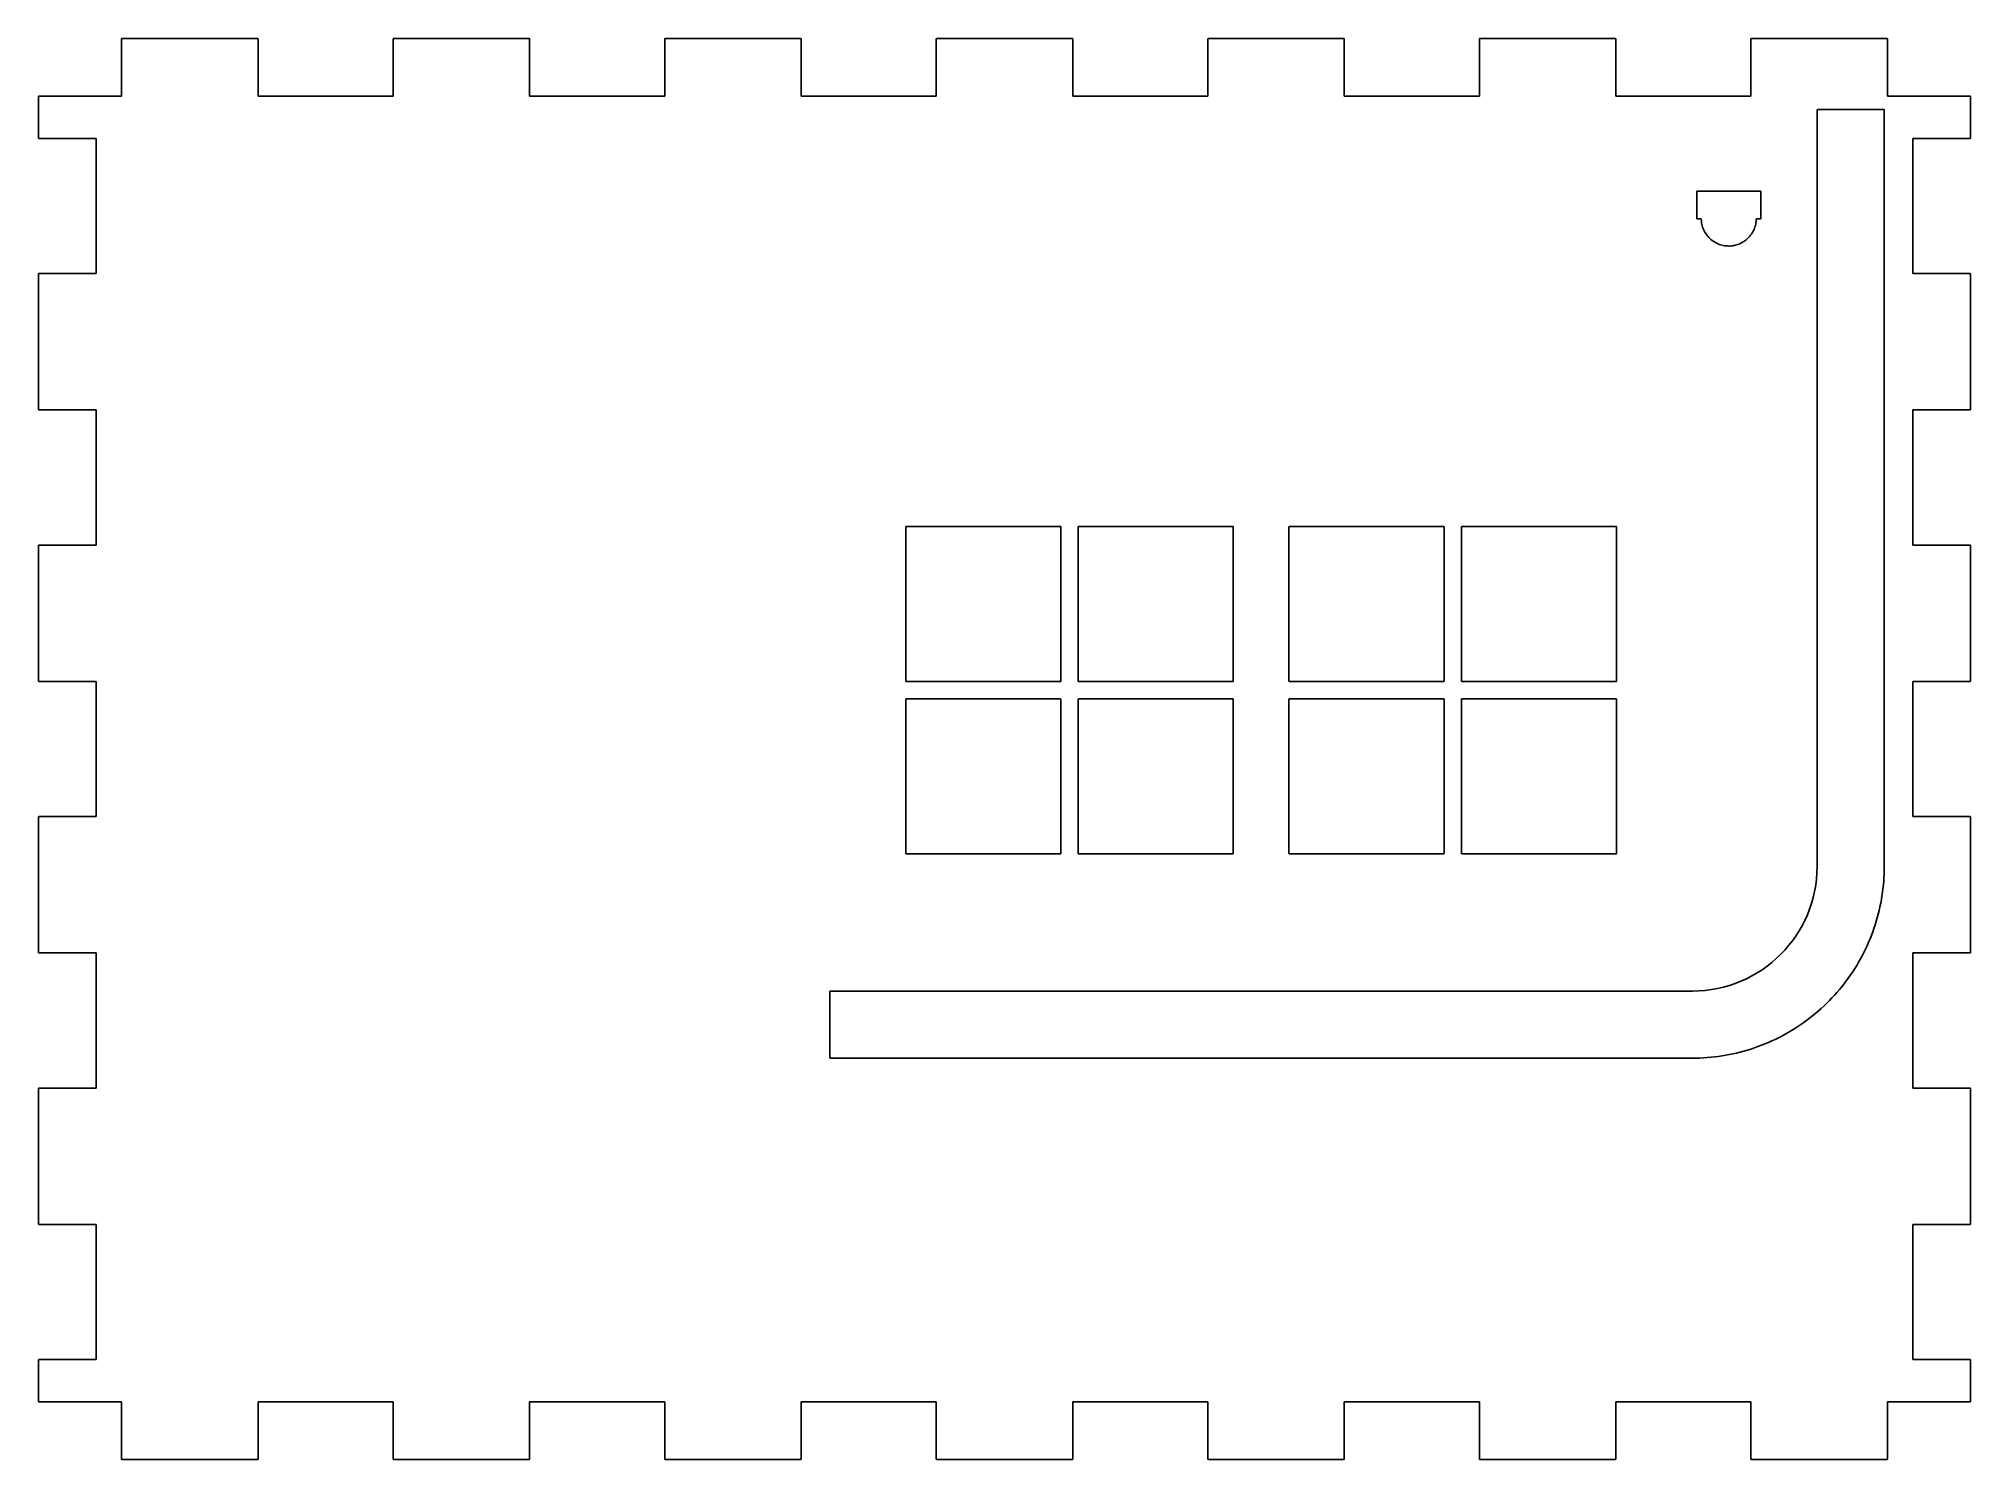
# Model space of a CAD drawing. Extents: x -107 to 107, y -78 to 78.
import ezdxf

# ---------------------------------------------------------------- set-up
doc = ezdxf.new("R2010")
doc.units = 0

msp = doc.modelspace()

# ---------------------------------------------------------------- linework, layer by layer
at = {"color": 1}
for p, q in [((-97.538, 78.45), (-97.535, 78.465)), ((-97.538, 72.148), (-97.538, 78.45)), ((-97.535, 78.465), (-97.527, 78.477)), ((-97.527, 78.477), (-97.515, 78.485)), ((-97.515, 78.485), (-97.5, 78.488)), ((-97.5, 78.488), (-82.5, 78.488)), ((-82.5, 78.488), (-82.485, 78.485)), ((-82.485, 78.485), (-82.473, 78.477)), ((-82.473, 78.477), (-82.465, 78.465)), ((-82.465, 78.465), (-82.462, 78.45)), ((-82.462, 78.45), (-82.462, 72.148)), ((-67.538, 78.45), (-67.535, 78.465)), ((-67.538, 72.148), (-67.538, 78.45)), ((-67.535, 78.465), (-67.527, 78.477)), ((-67.527, 78.477), (-67.515, 78.485)), ((-67.515, 78.485), (-67.5, 78.488)), ((-67.5, 78.488), (-52.5, 78.488)), ((-52.5, 78.488), (-52.485, 78.485)), ((-52.485, 78.485), (-52.473, 78.477)), ((-52.473, 78.477), (-52.465, 78.465)), ((-52.465, 78.465), (-52.462, 78.45)), ((-52.462, 78.45), (-52.462, 72.148)), ((-37.538, 78.45), (-37.535, 78.465)), ((-37.538, 72.148), (-37.538, 78.45)), ((-37.535, 78.465), (-37.527, 78.477)), ((-37.527, 78.477), (-37.515, 78.485)), ((-37.515, 78.485), (-37.5, 78.488)), ((-37.5, 78.488), (-22.5, 78.488)), ((-22.5, 78.488), (-22.485, 78.485)), ((-22.485, 78.485), (-22.473, 78.477)), ((-22.473, 78.477), (-22.465, 78.465)), ((-22.465, 78.465), (-22.462, 78.45)), ((-22.462, 78.45), (-22.462, 72.148)), ((-7.538, 78.45), (-7.535, 78.465)), ((-7.538, 72.148), (-7.538, 78.45)), ((-7.535, 78.465), (-7.527, 78.477)), ((-7.527, 78.477), (-7.515, 78.485)), ((-7.515, 78.485), (-7.5, 78.488)), ((-7.5, 78.488), (7.5, 78.488)), ((7.5, 78.488), (7.515, 78.485)), ((7.515, 78.485), (7.527, 78.477)), ((7.527, 78.477), (7.535, 78.465)), ((7.535, 78.465), (7.538, 78.45)), ((7.538, 78.45), (7.538, 72.148)), ((22.462, 78.45), (22.465, 78.465)), ((22.462, 72.148), (22.462, 78.45)), ((22.465, 78.465), (22.473, 78.477)), ((22.473, 78.477), (22.485, 78.485)), ((22.485, 78.485), (22.5, 78.488)), ((22.5, 78.488), (37.5, 78.488)), ((37.5, 78.488), (37.515, 78.485)), ((37.515, 78.485), (37.527, 78.477)), ((37.527, 78.477), (37.535, 78.465)), ((37.535, 78.465), (37.538, 78.45)), ((37.538, 78.45), (37.538, 72.148)), ((52.462, 78.45), (52.465, 78.465)), ((52.462, 72.148), (52.462, 78.45)), ((52.465, 78.465), (52.473, 78.477)), ((52.473, 78.477), (52.485, 78.485)), ((52.485, 78.485), (52.5, 78.488)), ((52.5, 78.488), (67.5, 78.488)), ((67.5, 78.488), (67.515, 78.485)), ((67.515, 78.485), (67.527, 78.477)), ((67.527, 78.477), (67.535, 78.465)), ((67.535, 78.465), (67.538, 78.45)), ((67.538, 78.45), (67.538, 72.148)), ((82.462, 78.45), (82.465, 78.465)), ((82.462, 72.148), (82.462, 78.45)), ((82.465, 78.465), (82.473, 78.477)), ((82.473, 78.477), (82.485, 78.485)), ((82.485, 78.485), (82.5, 78.488)), ((82.5, 78.488), (97.5, 78.488)), ((97.5, 78.488), (97.515, 78.485)), ((97.515, 78.485), (97.527, 78.477)), ((97.527, 78.477), (97.535, 78.465)), ((97.535, 78.465), (97.538, 78.45)), ((97.538, 78.45), (97.538, 72.148)), ((-106.705, 72.11), (-106.702, 72.125)), ((-106.705, 67.5), (-106.705, 72.11)), ((-106.702, 72.125), (-106.694, 72.137)), ((-106.694, 72.137), (-106.682, 72.145)), ((-106.682, 72.145), (-106.667, 72.148)), ((-106.667, 72.148), (-97.538, 72.148)), ((-82.462, 72.148), (-67.538, 72.148)), ((-52.462, 72.148), (-37.538, 72.148)), ((-22.462, 72.148), (-7.538, 72.148)), ((7.538, 72.148), (22.462, 72.148)), ((37.538, 72.148), (52.462, 72.148)), ((67.538, 72.148), (81.791, 72.148)), ((81.791, 72.148), (82.462, 72.148)), ((89.779, 70.61), (89.782, 70.625)), ((89.779, 45.044), (89.779, 70.61)), ((89.782, 70.625), (89.79, 70.637)), ((89.79, 70.637), (89.802, 70.645)), ((89.802, 70.645), (89.817, 70.648)), ((89.817, 70.648), (97.157, 70.648)), ((97.157, 70.648), (97.171, 70.645)), ((97.171, 70.645), (97.184, 70.637)), ((97.184, 70.637), (97.192, 70.625)), ((97.192, 70.625), (97.195, 70.61)), ((97.195, 70.61), (97.195, -12.956)), ((97.538, 72.148), (106.667, 72.148)), ((106.667, 72.148), (106.682, 72.145)), ((106.682, 72.145), (106.694, 72.137)), ((106.694, 72.137), (106.702, 72.125)), ((106.702, 72.125), (106.705, 72.11)), ((106.705, 72.11), (106.705, 67.5)), ((-106.702, 67.485), (-106.705, 67.5)), ((-106.694, 67.473), (-106.702, 67.485)), ((-106.682, 67.465), (-106.694, 67.473)), ((-106.667, 67.462), (-106.682, 67.465)), ((-100.365, 67.462), (-106.667, 67.462)), ((-100.365, 52.538), (-100.365, 67.462)), ((106.667, 67.462), (100.365, 67.462)), ((100.365, 67.462), (100.365, 52.538)), ((106.682, 67.465), (106.667, 67.462)), ((106.694, 67.473), (106.682, 67.465)), ((106.702, 67.485), (106.694, 67.473)), ((106.705, 67.5), (106.702, 67.485)), ((76.479, 61.61), (76.481, 61.625)), ((76.479, 58.61), (76.479, 61.61)), ((76.481, 61.625), (76.49, 61.637)), ((76.49, 61.637), (76.502, 61.645)), ((76.502, 61.645), (76.517, 61.648)), ((76.517, 61.648), (83.517, 61.648)), ((83.517, 61.648), (83.531, 61.645)), ((83.531, 61.645), (83.544, 61.637)), ((83.544, 61.637), (83.552, 61.625)), ((83.552, 61.625), (83.555, 61.61)), ((83.555, 61.61), (83.555, 58.61)), ((76.481, 58.595), (76.479, 58.61)), ((76.49, 58.583), (76.481, 58.595)), ((76.502, 58.575), (76.49, 58.583)), ((76.517, 58.572), (76.502, 58.575)), ((76.979, 58.572), (76.517, 58.572)), ((76.984, 58.419), (76.979, 58.572)), ((76.998, 58.267), (76.984, 58.419)), ((77.019, 58.116), (76.998, 58.267)), ((77.047, 57.966), (77.019, 58.116)), ((77.084, 57.818), (77.047, 57.966)), ((77.127, 57.671), (77.084, 57.818)), ((77.178, 57.527), (77.127, 57.671)), ((82.912, 57.69), (82.864, 57.549)), ((82.954, 57.833), (82.912, 57.69)), ((82.989, 57.979), (82.954, 57.833)), ((83.016, 58.126), (82.989, 57.979)), ((83.036, 58.274), (83.016, 58.126)), ((83.049, 58.423), (83.036, 58.274)), ((83.055, 58.572), (83.049, 58.423)), ((83.517, 58.572), (83.055, 58.572)), ((83.531, 58.575), (83.517, 58.572)), ((83.544, 58.583), (83.531, 58.575)), ((83.552, 58.595), (83.544, 58.583)), ((83.555, 58.61), (83.552, 58.595)), ((77.236, 57.386), (77.178, 57.527)), ((77.301, 57.248), (77.236, 57.386)), ((77.373, 57.113), (77.301, 57.248)), ((77.451, 56.982), (77.373, 57.113)), ((77.536, 56.855), (77.451, 56.982)), ((77.628, 56.733), (77.536, 56.855)), ((77.725, 56.615), (77.628, 56.733)), ((77.828, 56.503), (77.725, 56.615)), ((77.937, 56.395), (77.828, 56.503)), ((78.051, 56.294), (77.937, 56.395)), ((78.17, 56.198), (78.051, 56.294)), ((78.293, 56.108), (78.17, 56.198)), ((78.421, 56.025), (78.293, 56.108)), ((78.553, 55.948), (78.421, 56.025)), ((78.689, 55.877), (78.553, 55.948)), ((78.828, 55.814), (78.689, 55.877)), ((78.97, 55.758), (78.828, 55.814)), ((79.114, 55.709), (78.97, 55.758)), ((79.261, 55.667), (79.114, 55.709)), ((79.41, 55.633), (79.261, 55.667)), ((79.56, 55.606), (79.41, 55.633)), ((79.712, 55.587), (79.56, 55.606)), ((79.864, 55.576), (79.712, 55.587)), ((80.017, 55.572), (79.864, 55.576)), ((80.162, 55.575), (80.017, 55.572)), ((80.308, 55.586), (80.162, 55.575)), ((80.453, 55.603), (80.308, 55.586)), ((80.596, 55.628), (80.453, 55.603)), ((80.739, 55.659), (80.596, 55.628)), ((80.879, 55.697), (80.739, 55.659)), ((81.018, 55.742), (80.879, 55.697)), ((81.155, 55.793), (81.018, 55.742)), ((81.288, 55.851), (81.155, 55.793)), ((81.419, 55.915), (81.288, 55.851)), ((81.547, 55.985), (81.419, 55.915)), ((81.671, 56.062), (81.547, 55.985)), ((81.791, 56.144), (81.671, 56.062)), ((81.91, 56.234), (81.791, 56.144)), ((82.025, 56.33), (81.91, 56.234)), ((82.135, 56.432), (82.025, 56.33)), ((82.239, 56.538), (82.135, 56.432)), ((82.338, 56.65), (82.239, 56.538)), ((82.432, 56.767), (82.338, 56.65)), ((82.52, 56.888), (82.432, 56.767)), ((82.601, 57.013), (82.52, 56.888)), ((82.677, 57.142), (82.601, 57.013)), ((82.746, 57.274), (82.677, 57.142)), ((82.808, 57.41), (82.746, 57.274)), ((82.864, 57.549), (82.808, 57.41)), ((-106.705, 52.5), (-106.702, 52.515)), ((-106.705, 37.5), (-106.705, 52.5)), ((-106.702, 52.515), (-106.694, 52.527)), ((-106.694, 52.527), (-106.682, 52.535)), ((-106.682, 52.535), (-106.667, 52.538)), ((-106.667, 52.538), (-100.365, 52.538)), ((100.365, 52.538), (106.667, 52.538)), ((106.667, 52.538), (106.682, 52.535)), ((106.682, 52.535), (106.694, 52.527)), ((106.694, 52.527), (106.702, 52.515)), ((106.702, 52.515), (106.705, 52.5)), ((106.705, 52.5), (106.705, 37.5)), ((89.779, -12.956), (89.779, 45.044)), ((-106.702, 37.485), (-106.705, 37.5)), ((-106.694, 37.473), (-106.702, 37.485)), ((-106.682, 37.465), (-106.694, 37.473)), ((-106.667, 37.462), (-106.682, 37.465)), ((-100.365, 37.462), (-106.667, 37.462)), ((-100.365, 22.538), (-100.365, 37.462)), ((106.667, 37.462), (100.365, 37.462)), ((100.365, 37.462), (100.365, 22.538)), ((106.682, 37.465), (106.667, 37.462)), ((106.694, 37.473), (106.682, 37.465)), ((106.702, 37.485), (106.694, 37.473)), ((106.705, 37.5), (106.702, 37.485)), ((-10.905, 24.543), (-10.902, 24.558)), ((-10.905, 7.493), (-10.905, 24.543)), ((-10.902, 24.558), (-10.894, 24.57)), ((-10.894, 24.57), (-10.881, 24.579)), ((-10.881, 24.579), (-10.867, 24.581)), ((-10.867, 24.581), (6.183, 24.581)), ((6.183, 24.581), (6.198, 24.578)), ((6.198, 24.578), (6.21, 24.57)), ((6.21, 24.57), (6.219, 24.558)), ((6.219, 24.558), (6.221, 24.543)), ((6.221, 24.543), (6.221, 7.493)), ((8.145, 24.543), (8.148, 24.558)), ((8.145, 7.493), (8.145, 24.543)), ((8.148, 24.558), (8.156, 24.57)), ((8.156, 24.57), (8.169, 24.578)), ((8.169, 24.578), (8.183, 24.581)), ((8.183, 24.581), (25.233, 24.581)), ((25.233, 24.581), (25.248, 24.579)), ((25.248, 24.579), (25.26, 24.57)), ((25.26, 24.57), (25.268, 24.558)), ((25.268, 24.558), (25.271, 24.543)), ((25.271, 24.543), (25.271, 7.493)), ((31.429, 24.543), (31.432, 24.558)), ((31.429, 7.493), (31.429, 24.543)), ((31.432, 24.558), (31.44, 24.57)), ((31.44, 24.57), (31.452, 24.578)), ((31.452, 24.578), (31.467, 24.581)), ((31.467, 24.581), (48.517, 24.581)), ((48.517, 24.581), (48.531, 24.578)), ((48.531, 24.578), (48.544, 24.57)), ((48.544, 24.57), (48.552, 24.558)), ((48.552, 24.558), (48.555, 24.543)), ((48.555, 24.543), (48.555, 7.493)), ((50.479, 24.543), (50.482, 24.558)), ((50.479, 7.493), (50.479, 24.543)), ((50.482, 24.558), (50.49, 24.57)), ((50.49, 24.57), (50.502, 24.579)), ((50.502, 24.579), (50.517, 24.581)), ((50.517, 24.581), (67.567, 24.581)), ((67.567, 24.581), (67.581, 24.578)), ((67.581, 24.578), (67.594, 24.57)), ((67.594, 24.57), (67.602, 24.558)), ((67.602, 24.558), (67.605, 24.543)), ((67.605, 24.543), (67.605, 7.493)), ((-106.705, 22.5), (-106.702, 22.515)), ((-106.705, 7.5), (-106.705, 22.5)), ((-106.702, 22.515), (-106.694, 22.527)), ((-106.694, 22.527), (-106.682, 22.535)), ((-106.682, 22.535), (-106.667, 22.538)), ((-106.667, 22.538), (-100.365, 22.538)), ((100.365, 22.538), (106.667, 22.538)), ((106.667, 22.538), (106.682, 22.535)), ((106.682, 22.535), (106.694, 22.527)), ((106.694, 22.527), (106.702, 22.515)), ((106.702, 22.515), (106.705, 22.5)), ((106.705, 22.5), (106.705, 7.5)), ((-106.702, 7.485), (-106.705, 7.5)), ((-106.694, 7.473), (-106.702, 7.485)), ((-106.682, 7.465), (-106.694, 7.473)), ((-106.667, 7.462), (-106.682, 7.465)), ((-100.365, 7.462), (-106.667, 7.462)), ((-100.365, -7.462), (-100.365, 7.462)), ((-10.902, 7.479), (-10.905, 7.493)), ((-10.894, 7.466), (-10.902, 7.479)), ((-10.881, 7.458), (-10.894, 7.466)), ((-10.867, 7.455), (-10.881, 7.458)), ((6.183, 7.455), (-10.867, 7.455)), ((6.198, 7.458), (6.183, 7.455)), ((6.21, 7.466), (6.198, 7.458)), ((6.219, 7.479), (6.21, 7.466)), ((6.221, 7.493), (6.219, 7.479)), ((8.148, 7.479), (8.145, 7.493)), ((8.156, 7.466), (8.148, 7.479)), ((8.169, 7.458), (8.156, 7.466)), ((8.183, 7.455), (8.169, 7.458)), ((25.233, 7.455), (8.183, 7.455)), ((25.248, 7.458), (25.233, 7.455)), ((25.26, 7.466), (25.248, 7.458)), ((25.268, 7.479), (25.26, 7.466)), ((25.271, 7.493), (25.268, 7.479)), ((31.432, 7.479), (31.429, 7.493)), ((31.44, 7.466), (31.432, 7.479)), ((31.452, 7.458), (31.44, 7.466)), ((31.467, 7.455), (31.452, 7.458)), ((48.517, 7.455), (31.467, 7.455)), ((48.531, 7.458), (48.517, 7.455)), ((48.544, 7.466), (48.531, 7.458)), ((48.552, 7.479), (48.544, 7.466)), ((48.555, 7.493), (48.552, 7.479)), ((50.482, 7.479), (50.479, 7.493)), ((50.49, 7.466), (50.482, 7.479)), ((50.502, 7.458), (50.49, 7.466)), ((50.517, 7.455), (50.502, 7.458)), ((67.567, 7.455), (50.517, 7.455)), ((67.581, 7.458), (67.567, 7.455)), ((67.594, 7.466), (67.581, 7.458)), ((67.602, 7.479), (67.594, 7.466)), ((67.605, 7.493), (67.602, 7.479)), ((106.667, 7.462), (100.365, 7.462)), ((100.365, 7.462), (100.365, -7.462)), ((106.682, 7.465), (106.667, 7.462)), ((106.694, 7.473), (106.682, 7.465)), ((106.702, 7.485), (106.694, 7.473)), ((106.705, 7.5), (106.702, 7.485)), ((-10.905, 5.493), (-10.902, 5.508)), ((-10.905, -11.557), (-10.905, 5.493)), ((-10.902, 5.508), (-10.894, 5.52)), ((-10.894, 5.52), (-10.881, 5.529)), ((-10.881, 5.529), (-10.867, 5.531)), ((-10.867, 5.531), (6.183, 5.531)), ((6.183, 5.531), (6.198, 5.529)), ((6.198, 5.529), (6.21, 5.52)), ((6.21, 5.52), (6.219, 5.508)), ((6.219, 5.508), (6.221, 5.493)), ((6.221, 5.493), (6.221, -11.557)), ((8.145, 5.493), (8.148, 5.508)), ((8.145, -11.557), (8.145, 5.493)), ((8.148, 5.508), (8.156, 5.52)), ((8.156, 5.52), (8.169, 5.529)), ((8.169, 5.529), (8.183, 5.531)), ((8.183, 5.531), (25.233, 5.531)), ((25.233, 5.531), (25.248, 5.529)), ((25.248, 5.529), (25.26, 5.52)), ((25.26, 5.52), (25.268, 5.508)), ((25.268, 5.508), (25.271, 5.493)), ((25.271, 5.493), (25.271, -11.557)), ((31.429, 5.493), (31.432, 5.508)), ((31.429, -11.557), (31.429, 5.493)), ((31.432, 5.508), (31.44, 5.52)), ((31.44, 5.52), (31.452, 5.529)), ((31.452, 5.529), (31.467, 5.531)), ((31.467, 5.531), (48.517, 5.531)), ((48.517, 5.531), (48.531, 5.529)), ((48.531, 5.529), (48.544, 5.52)), ((48.544, 5.52), (48.552, 5.508)), ((48.552, 5.508), (48.555, 5.493)), ((48.555, 5.493), (48.555, -11.557)), ((50.479, 5.493), (50.482, 5.508)), ((50.479, -11.557), (50.479, 5.493)), ((50.482, 5.508), (50.49, 5.52)), ((50.49, 5.52), (50.502, 5.529)), ((50.502, 5.529), (50.517, 5.531)), ((50.517, 5.531), (67.567, 5.531)), ((67.567, 5.531), (67.581, 5.529)), ((67.581, 5.529), (67.594, 5.52)), ((67.594, 5.52), (67.602, 5.508)), ((67.602, 5.508), (67.605, 5.493)), ((67.605, 5.493), (67.605, -11.557)), ((-106.705, -7.5), (-106.702, -7.485)), ((-106.705, -22.5), (-106.705, -7.5)), ((-106.702, -7.485), (-106.694, -7.473)), ((-106.694, -7.473), (-106.682, -7.465)), ((-106.682, -7.465), (-106.667, -7.462)), ((-106.667, -7.462), (-100.365, -7.462)), ((100.365, -7.462), (106.667, -7.462)), ((106.667, -7.462), (106.682, -7.465)), ((106.682, -7.465), (106.694, -7.473)), ((106.694, -7.473), (106.702, -7.485)), ((106.702, -7.485), (106.705, -7.5)), ((106.705, -7.5), (106.705, -22.5)), ((-10.902, -11.571), (-10.905, -11.557)), ((-10.894, -11.584), (-10.902, -11.571)), ((-10.881, -11.592), (-10.894, -11.584)), ((-10.867, -11.595), (-10.881, -11.592)), ((6.183, -11.595), (-10.867, -11.595)), ((6.198, -11.592), (6.183, -11.595)), ((6.21, -11.584), (6.198, -11.592)), ((6.219, -11.571), (6.21, -11.584)), ((6.221, -11.557), (6.219, -11.571)), ((8.148, -11.571), (8.145, -11.557)), ((8.156, -11.584), (8.148, -11.571)), ((8.169, -11.592), (8.156, -11.584)), ((8.183, -11.595), (8.169, -11.592)), ((25.233, -11.595), (8.183, -11.595)), ((25.248, -11.592), (25.233, -11.595)), ((25.26, -11.584), (25.248, -11.592)), ((25.268, -11.571), (25.26, -11.584)), ((25.271, -11.557), (25.268, -11.571)), ((31.432, -11.571), (31.429, -11.557)), ((31.44, -11.584), (31.432, -11.571)), ((31.452, -11.592), (31.44, -11.584)), ((31.467, -11.595), (31.452, -11.592)), ((48.517, -11.595), (31.467, -11.595)), ((48.531, -11.592), (48.517, -11.595)), ((48.544, -11.584), (48.531, -11.592)), ((48.552, -11.571), (48.544, -11.584)), ((48.555, -11.557), (48.552, -11.571)), ((50.482, -11.571), (50.479, -11.557)), ((50.49, -11.584), (50.482, -11.571)), ((50.502, -11.592), (50.49, -11.584)), ((50.517, -11.595), (50.502, -11.592)), ((67.567, -11.595), (50.517, -11.595)), ((67.581, -11.592), (67.567, -11.595)), ((67.594, -11.584), (67.581, -11.592)), ((67.602, -11.571), (67.594, -11.584)), ((67.605, -11.557), (67.602, -11.571)), ((97.131, -14.599), (97.095, -15.009)), ((97.159, -14.189), (97.131, -14.599)), ((97.179, -13.778), (97.159, -14.189)), ((97.191, -13.367), (97.179, -13.778)), ((97.195, -12.956), (97.191, -13.367)), ((96.797, -17.042), (96.714, -17.445)), ((96.873, -16.638), (96.797, -17.042)), ((96.94, -16.233), (96.873, -16.638)), ((97, -15.826), (96.94, -16.233)), ((97.051, -15.418), (97, -15.826)), ((97.095, -15.009), (97.051, -15.418)), ((96.304, -19.038), (96.182, -19.43)), ((96.418, -18.643), (96.304, -19.038)), ((96.525, -18.245), (96.418, -18.643)), ((96.623, -17.846), (96.525, -18.245)), ((96.714, -17.445), (96.623, -17.846)), ((95.62, -20.976), (95.461, -21.355)), ((95.772, -20.593), (95.62, -20.976)), ((95.916, -20.208), (95.772, -20.593)), ((96.053, -19.821), (95.916, -20.208)), ((96.182, -19.43), (96.053, -19.821)), ((-106.702, -22.515), (-106.705, -22.5)), ((-106.694, -22.527), (-106.702, -22.515)), ((-106.682, -22.535), (-106.694, -22.527)), ((-106.667, -22.538), (-106.682, -22.535)), ((-100.365, -22.538), (-106.667, -22.538)), ((-100.365, -37.462), (-100.365, -22.538)), ((94.556, -23.2), (94.354, -23.558)), ((94.751, -22.838), (94.556, -23.2)), ((94.939, -22.473), (94.751, -22.838)), ((95.12, -22.103), (94.939, -22.473)), ((95.294, -21.731), (95.12, -22.103)), ((95.461, -21.355), (95.294, -21.731)), ((106.667, -22.538), (100.365, -22.538)), ((100.365, -22.538), (100.365, -37.462)), ((106.682, -22.535), (106.667, -22.538)), ((106.694, -22.527), (106.682, -22.535)), ((106.702, -22.515), (106.694, -22.527)), ((106.705, -22.5), (106.702, -22.515)), ((93.241, -25.286), (92.999, -25.619)), ((93.477, -24.95), (93.241, -25.286)), ((93.706, -24.608), (93.477, -24.95)), ((93.929, -24.262), (93.706, -24.608)), ((94.145, -23.913), (93.929, -24.262)), ((94.354, -23.558), (94.145, -23.913)), ((-19.288, -26.783), (-19.285, -26.768)), ((-19.288, -34.123), (-19.288, -26.783)), ((-19.285, -26.768), (-19.277, -26.756)), ((-19.277, -26.756), (-19.265, -26.748)), ((-19.265, -26.748), (-19.25, -26.745)), ((-19.25, -26.745), (75.99, -26.745)), ((91.414, -27.508), (91.129, -27.804)), ((91.693, -27.206), (91.414, -27.508)), ((91.966, -26.899), (91.693, -27.206)), ((92.234, -26.586), (91.966, -26.899)), ((92.495, -26.269), (92.234, -26.586)), ((92.75, -25.946), (92.495, -26.269)), ((92.999, -25.619), (92.75, -25.946)), ((88.98, -29.716), (88.653, -29.965)), ((89.303, -29.461), (88.98, -29.716)), ((89.62, -29.2), (89.303, -29.461)), ((89.933, -28.932), (89.62, -29.2)), ((90.24, -28.659), (89.933, -28.932)), ((90.542, -28.38), (90.24, -28.659)), ((90.838, -28.095), (90.542, -28.38)), ((91.129, -27.804), (90.838, -28.095)), ((85.507, -31.905), (85.137, -32.086)), ((85.872, -31.717), (85.507, -31.905)), ((86.234, -31.522), (85.872, -31.717)), ((86.592, -31.32), (86.234, -31.522)), ((86.947, -31.111), (86.592, -31.32)), ((87.296, -30.895), (86.947, -31.111)), ((87.642, -30.672), (87.296, -30.895)), ((87.984, -30.443), (87.642, -30.672)), ((88.32, -30.207), (87.984, -30.443)), ((88.653, -29.965), (88.32, -30.207)), ((-19.285, -34.137), (-19.288, -34.123)), ((-19.277, -34.15), (-19.285, -34.137)), ((76.812, -34.145), (76.401, -34.157)), ((77.223, -34.125), (76.812, -34.145)), ((77.633, -34.097), (77.223, -34.125)), ((78.043, -34.061), (77.633, -34.097)), ((78.452, -34.017), (78.043, -34.061)), ((78.86, -33.966), (78.452, -34.017)), ((79.267, -33.906), (78.86, -33.966)), ((79.672, -33.839), (79.267, -33.906)), ((80.076, -33.763), (79.672, -33.839)), ((80.479, -33.68), (80.076, -33.763)), ((80.88, -33.589), (80.479, -33.68)), ((81.279, -33.491), (80.88, -33.589)), ((81.677, -33.384), (81.279, -33.491)), ((82.072, -33.27), (81.677, -33.384)), ((82.464, -33.148), (82.072, -33.27)), ((82.855, -33.019), (82.464, -33.148)), ((83.242, -32.882), (82.855, -33.019)), ((83.627, -32.738), (83.242, -32.882)), ((84.01, -32.586), (83.627, -32.738)), ((84.389, -32.427), (84.01, -32.586)), ((84.765, -32.26), (84.389, -32.427)), ((85.137, -32.086), (84.765, -32.26)), ((-19.265, -34.158), (-19.277, -34.15)), ((-19.25, -34.161), (-19.265, -34.158)), ((75.99, -34.161), (-19.25, -34.161)), ((76.401, -34.157), (75.99, -34.161)), ((-106.705, -37.5), (-106.702, -37.485)), ((-106.705, -52.5), (-106.705, -37.5)), ((-106.702, -37.485), (-106.694, -37.473)), ((-106.694, -37.473), (-106.682, -37.465)), ((-106.682, -37.465), (-106.667, -37.462)), ((-106.667, -37.462), (-100.365, -37.462)), ((100.365, -37.462), (106.667, -37.462)), ((106.667, -37.462), (106.682, -37.465)), ((106.682, -37.465), (106.694, -37.473)), ((106.694, -37.473), (106.702, -37.485)), ((106.702, -37.485), (106.705, -37.5)), ((106.705, -37.5), (106.705, -52.5)), ((-106.702, -52.515), (-106.705, -52.5)), ((-106.694, -52.527), (-106.702, -52.515)), ((-106.682, -52.535), (-106.694, -52.527)), ((-106.667, -52.538), (-106.682, -52.535)), ((-100.365, -52.538), (-106.667, -52.538)), ((-100.365, -67.462), (-100.365, -52.538)), ((106.667, -52.538), (100.365, -52.538)), ((100.365, -52.538), (100.365, -67.462)), ((106.682, -52.535), (106.667, -52.538)), ((106.694, -52.527), (106.682, -52.535)), ((106.702, -52.515), (106.694, -52.527)), ((106.705, -52.5), (106.702, -52.515)), ((-106.705, -67.5), (-106.702, -67.485)), ((-106.705, -72.11), (-106.705, -67.5)), ((-106.702, -67.485), (-106.694, -67.473)), ((-106.694, -67.473), (-106.682, -67.465)), ((-106.682, -67.465), (-106.667, -67.462)), ((-106.667, -67.462), (-100.365, -67.462)), ((100.365, -67.462), (106.667, -67.462)), ((106.667, -67.462), (106.682, -67.465)), ((106.682, -67.465), (106.694, -67.473)), ((106.694, -67.473), (106.702, -67.485)), ((106.702, -67.485), (106.705, -67.5)), ((106.705, -67.5), (106.705, -72.11)), ((-106.702, -72.125), (-106.705, -72.11)), ((-106.694, -72.137), (-106.702, -72.125)), ((-106.682, -72.145), (-106.694, -72.137)), ((-106.667, -72.148), (-106.682, -72.145)), ((-97.538, -72.148), (-106.667, -72.148)), ((-97.538, -78.45), (-97.538, -72.148)), ((-67.538, -72.148), (-82.462, -72.148)), ((-82.462, -72.148), (-82.462, -78.45)), ((-67.538, -78.45), (-67.538, -72.148)), ((-37.538, -72.148), (-52.462, -72.148)), ((-52.462, -72.148), (-52.462, -78.45)), ((-37.538, -78.45), (-37.538, -72.148)), ((-7.538, -72.148), (-22.462, -72.148)), ((-22.462, -72.148), (-22.462, -78.45)), ((-7.538, -78.45), (-7.538, -72.148)), ((22.462, -72.148), (7.538, -72.148)), ((7.538, -72.148), (7.538, -78.45)), ((22.462, -78.45), (22.462, -72.148)), ((52.462, -72.148), (37.538, -72.148)), ((37.538, -72.148), (37.538, -78.45)), ((52.462, -78.45), (52.462, -72.148)), ((82.462, -72.148), (67.538, -72.148)), ((67.538, -72.148), (67.538, -78.45)), ((82.462, -78.45), (82.462, -72.148)), ((106.667, -72.148), (97.538, -72.148)), ((97.538, -72.148), (97.538, -78.45)), ((106.682, -72.145), (106.667, -72.148)), ((106.694, -72.137), (106.682, -72.145)), ((106.702, -72.125), (106.694, -72.137)), ((106.705, -72.11), (106.702, -72.125)), ((-97.535, -78.465), (-97.538, -78.45)), ((-97.527, -78.477), (-97.535, -78.465)), ((-97.515, -78.485), (-97.527, -78.477)), ((-97.5, -78.488), (-97.515, -78.485)), ((-82.5, -78.488), (-97.5, -78.488)), ((-82.485, -78.485), (-82.5, -78.488)), ((-82.473, -78.477), (-82.485, -78.485)), ((-82.465, -78.465), (-82.473, -78.477)), ((-82.462, -78.45), (-82.465, -78.465)), ((-67.535, -78.465), (-67.538, -78.45)), ((-67.527, -78.477), (-67.535, -78.465)), ((-67.515, -78.485), (-67.527, -78.477)), ((-67.5, -78.488), (-67.515, -78.485)), ((-52.5, -78.488), (-67.5, -78.488)), ((-52.485, -78.485), (-52.5, -78.488)), ((-52.473, -78.477), (-52.485, -78.485)), ((-52.465, -78.465), (-52.473, -78.477)), ((-52.462, -78.45), (-52.465, -78.465)), ((-37.535, -78.465), (-37.538, -78.45)), ((-37.527, -78.477), (-37.535, -78.465)), ((-37.515, -78.485), (-37.527, -78.477)), ((-37.5, -78.488), (-37.515, -78.485)), ((-22.5, -78.488), (-37.5, -78.488)), ((-22.485, -78.485), (-22.5, -78.488)), ((-22.473, -78.477), (-22.485, -78.485)), ((-22.465, -78.465), (-22.473, -78.477)), ((-22.462, -78.45), (-22.465, -78.465)), ((-7.535, -78.465), (-7.538, -78.45)), ((-7.527, -78.477), (-7.535, -78.465)), ((-7.515, -78.485), (-7.527, -78.477)), ((-7.5, -78.488), (-7.515, -78.485)), ((7.5, -78.488), (-7.5, -78.488)), ((7.515, -78.485), (7.5, -78.488)), ((7.527, -78.477), (7.515, -78.485)), ((7.535, -78.465), (7.527, -78.477)), ((7.538, -78.45), (7.535, -78.465)), ((22.465, -78.465), (22.462, -78.45)), ((22.473, -78.477), (22.465, -78.465)), ((22.485, -78.485), (22.473, -78.477)), ((22.5, -78.488), (22.485, -78.485)), ((37.5, -78.488), (22.5, -78.488)), ((37.515, -78.485), (37.5, -78.488)), ((37.527, -78.477), (37.515, -78.485)), ((37.535, -78.465), (37.527, -78.477)), ((37.538, -78.45), (37.535, -78.465)), ((52.465, -78.465), (52.462, -78.45)), ((52.473, -78.477), (52.465, -78.465)), ((52.485, -78.485), (52.473, -78.477)), ((52.5, -78.488), (52.485, -78.485)), ((67.5, -78.488), (52.5, -78.488)), ((67.515, -78.485), (67.5, -78.488)), ((67.527, -78.477), (67.515, -78.485)), ((67.535, -78.465), (67.527, -78.477)), ((67.538, -78.45), (67.535, -78.465)), ((82.465, -78.465), (82.462, -78.45)), ((82.473, -78.477), (82.465, -78.465)), ((82.485, -78.485), (82.473, -78.477)), ((82.5, -78.488), (82.485, -78.485)), ((97.5, -78.488), (82.5, -78.488)), ((97.515, -78.485), (97.5, -78.488)), ((97.527, -78.477), (97.515, -78.485)), ((97.535, -78.465), (97.527, -78.477)), ((97.538, -78.45), (97.535, -78.465))]:
    msp.add_line(p, q, dxfattribs=at)
msp.add_arc((75.99, -12.956), 13.789, -90, 0, dxfattribs=at)

doc.saveas('drawing.dxf')
